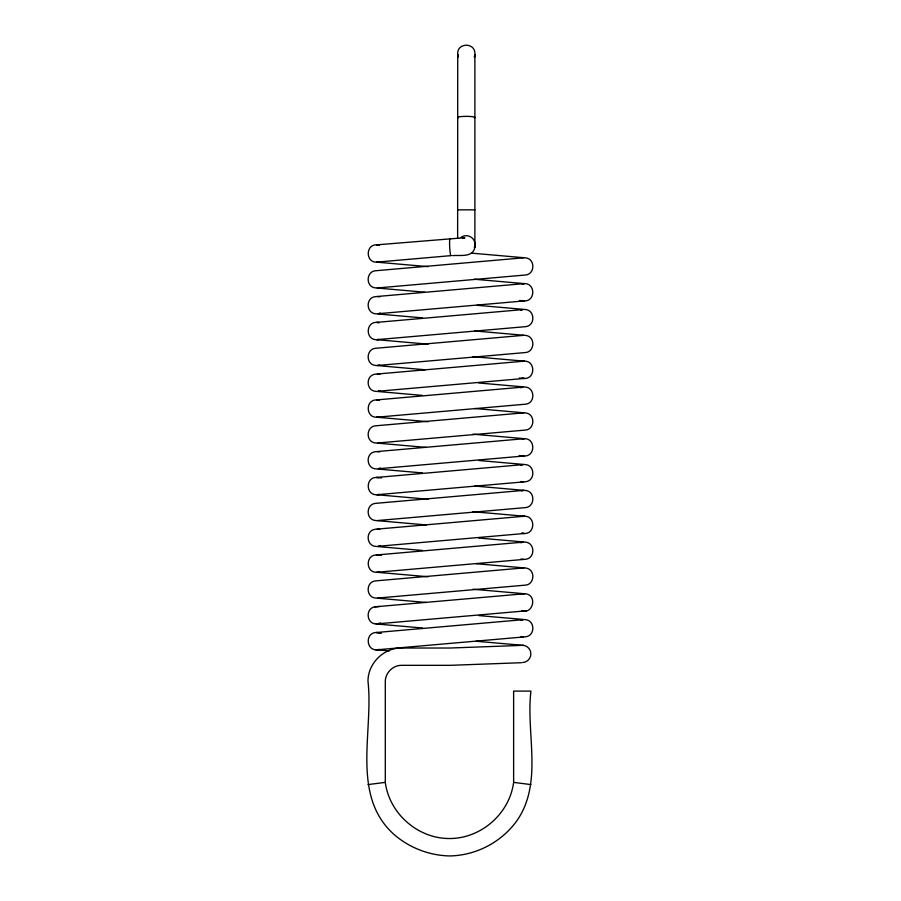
<?xml version="1.0" encoding="UTF-8"?>
<svg xmlns="http://www.w3.org/2000/svg" width="901" height="901" viewBox="0 0 901 901"><rect width="100%" height="100%" fill="white"/><g stroke="black" fill="none" stroke-linecap="round" stroke-linejoin="round"><path stroke-width="1.35" d="M457.708 56.808L457.731 54.601M474.85 57L474.883 54.792M474.32 247.482L474.883 245.297M428.099 266.651L376.562 262.146C365.367 262.495 365.558 244.272 376.742 244.847L457.629 238.269L457.731 52.461C458.654 42.696 474.185 42.888 474.883 52.663L474.883 247.336C472.834 257.844 460.298 254.882 452.629 255.625M520.654 645.431L450.117 648.022L401.395 648.022C383.601 647.763 367.754 663.62 368.002 681.415C373.746 732.344 350.162 796.878 395.336 835.599C410.597 848.269 429.642 855.421 449.464 855.95C475.908 855.533 501.181 842.39 516.723 820.98C543.404 782.935 525.801 733.808 530.926 691.101L513.626 691.101L513.626 782.383C509.561 813.659 480.999 838.64 449.464 838.527C417.929 838.64 389.367 813.659 385.301 782.383L385.301 681.978C384.986 673.024 393.005 665.006 401.959 665.321L450.41 665.321L521.51 662.708M474.241 57.123L474.85 54.938M460.952 237.47C465.851 233.37 474.14 236.693 474.85 243.045M521.566 610.822C533.786 614.673 537.514 593.962 524.607 593.748L472.957 589.231M522.343 593.973L524.607 593.748L374.861 606.846C365.164 608.378 366.358 623.886 376.168 623.954L422.513 628.008M380.582 623.03L376.168 623.954L526.353 610.81M380.515 545.533L378.364 546.265L524.168 533.505C535.34 534.203 535.735 515.991 524.528 516.217L472.935 511.7M380.447 468.036L378.285 468.745L524.247 455.974C535.431 456.57 535.656 438.359 524.45 438.686L472.912 434.169M380.368 390.538L378.206 391.225L524.326 378.443C535.509 378.938 535.566 360.727 524.371 361.155L472.89 356.65M520.643 310.282L522.805 309.595L376.663 322.378C365.468 321.905 365.446 340.127 376.641 339.677L428.121 344.182M380.301 313.041L378.127 313.706L524.405 300.911C535.599 301.306 535.487 283.094 524.303 283.612L474.219 279.231M520.71 387.779L522.884 387.115L376.584 399.92C365.389 399.537 365.524 417.76 376.719 417.208L428.144 421.713M520.778 465.276L522.963 464.634L376.505 477.451C365.31 477.17 365.615 495.392 376.798 494.739L428.166 499.233M520.857 542.785L523.042 542.154L376.427 554.982C365.22 554.802 365.693 573.013 376.877 572.27L428.189 576.764M462.776 238.405L464.927 237.808L457.629 238.269M520.924 620.282L523.121 619.674L376.348 632.513C365.142 632.446 365.783 650.646 376.956 649.801L525.576 636.793C535.352 635.892 535.183 620.35 525.396 619.651L478.69 615.563M379.715 442.504L377.508 443.01L525.035 430.104C534.834 429.822 535.667 414.291 525.936 412.985L474.737 408.502M379.648 364.995L377.429 365.491L525.114 352.573C534.912 352.201 535.599 336.659 525.869 335.442L474.714 330.96M379.569 287.487L377.35 287.96L525.182 275.03C534.991 274.568 535.543 259.026 525.79 257.889L471.921 253.181M521.51 490.842L523.751 490.392L375.717 503.344C365.93 503.907 365.547 519.449 375.3 520.485L426.342 524.945M376.956 649.801L379.197 649.43M379.118 571.921L376.877 572.27L525.655 559.251C535.419 558.26 535.115 542.717 525.317 542.109L478.668 538.032M379.051 494.412L376.798 494.739L525.734 481.708C535.487 480.627 535.036 465.096 525.238 464.567L478.634 460.49M378.972 416.904L376.719 417.208L525.812 404.166C535.554 402.995 534.969 387.464 525.159 387.036L478.6 382.959M522.039 283.928L524.303 283.612L375.176 296.666C365.423 297.848 366.054 313.379 375.852 313.796L422.4 317.873M378.893 339.384L376.641 339.677L525.891 326.624C535.622 325.362 534.89 309.831 525.08 309.493L477.203 305.304M522.118 361.436L524.371 361.155L375.098 374.208C365.367 375.48 366.121 391.011 375.931 391.338L422.434 395.404M368.002 784.58L385.301 782.383M378.825 261.876L376.562 262.146L450.86 255.647M522.197 438.945L524.45 438.686L375.019 451.75C365.299 453.113 366.2 468.633 376.01 468.88L422.456 472.935M522.265 516.464L524.528 516.217L374.94 529.304C365.232 530.745 366.279 546.265 376.089 546.411L422.49 550.477M519.888 594.187L522.073 593.973M521.589 611.25L523.785 611.036M523.515 257.81L375.954 270.728C366.155 271.021 365.344 286.552 375.075 287.847L424.889 292.206M523.594 335.341L375.875 348.259C366.076 348.653 365.412 364.184 375.154 365.389L424.912 369.748M523.672 412.861L375.796 425.801C365.997 426.274 365.479 441.817 375.221 442.943L426.319 447.414M377.575 520.541L524.956 507.646C534.755 507.443 535.735 491.935 526.015 490.527L474.759 486.044M523.819 567.912L375.638 580.886C365.851 581.528 365.615 597.081 375.379 598.027L426.364 602.487M377.654 598.061L524.878 585.177C534.687 585.076 535.802 569.567 526.094 568.08L476.167 563.711M374.861 606.846L377.136 606.677M377.429 606.621L379.625 606.463M378.713 623.729L380.909 623.56M457.708 209.843L474.883 209.843M379.265 245.072L376.742 244.847L378.994 245.173M519.381 300.472L524.405 300.911L522.141 300.63M377.451 296.575L379.952 296.789M379.197 322.603L376.663 322.378L378.916 322.682M519.314 378.003L524.326 378.443L522.062 378.138M377.373 374.095L379.873 374.32M379.118 400.134L376.584 399.92L378.848 400.19M519.235 455.534L524.247 455.974L521.994 455.658M377.294 451.626L379.805 451.851M520.958 481.562L523.458 481.776M381.528 477.89L376.505 477.451L378.769 477.71M521.645 533.291L524.168 533.505L521.916 533.167M377.215 529.157L379.726 529.371M520.879 559.082L523.38 559.296M381.461 555.421L376.427 554.982L378.69 555.219M520.812 636.602L523.301 636.827M381.382 632.952L376.348 632.513L378.611 632.739M476.201 641.253L523.605 645.398M374.681 649.587L389.288 650.882M378.893 632.739L381.078 632.952M377.26 649.812L379.445 650.015M513.626 782.383L530.926 784.58M521.837 610.675L524.089 611.036M457.708 54.736L458.26 56.943M474.85 242.831L474.883 247.336M521.837 645.262A8.65 8.616 -82.4 0 1 530.88 653.45A8.65 8.616 -82.4 0 1 522.715 662.539M451.063 255.557A8.65 0.822 87.1 0 1 449.644 246.266A8.65 0.822 87.1 0 1 450.376 238.923M474.241 117.885A8.773 1.104 0 0 0 473.216 116.792L471.64 116.589A8.593 1.081 0 0 0 461.109 116.578L459.487 116.77A8.773 1.104 0 0 0 458.26 117.862"/></g></svg>
